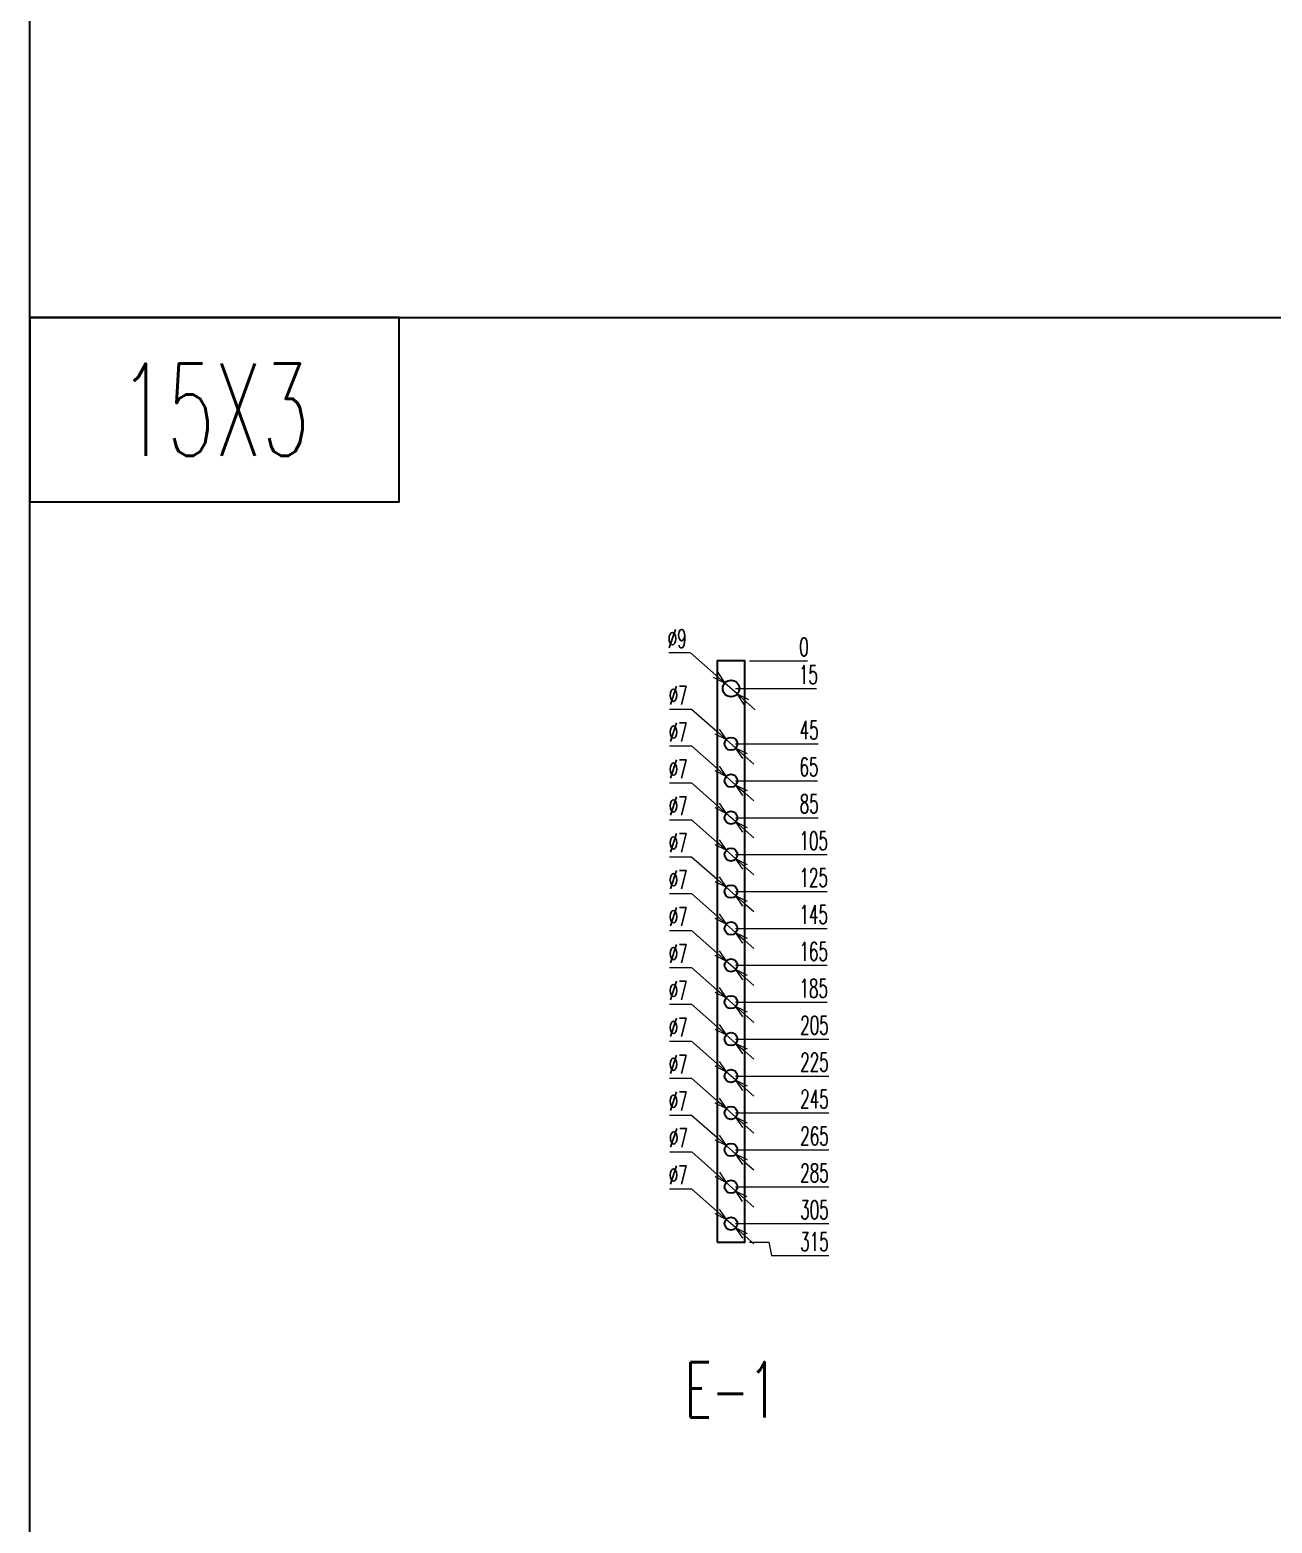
# Model space of a CAD drawing. Header units: millimetres. Extents: x 28713 to 59118, y -54378 to -19615.
# Drawn here: x 37464 to 38136, y -33584 to -32775 of the extents above; entities that cross this region are included whole.
import ezdxf
from ezdxf.enums import TextEntityAlignment as Align

# ---------------------------------------------------------------- set-up
doc = ezdxf.new("R2010")
doc.units = ezdxf.units.MM
doc.header["$LTSCALE"] = 3
doc.styles.add('Ann_w01', font='romans.shx', dxfattribs={"width": 0.6, "bigfont": 'chineset.shx'})
doc.dimstyles.new('Dim 01_SC05', dxfattribs={"dimscale": 5, "dimtxt": 2, "dimasz": 1.3, "dimexe": 0.5, "dimexo": 0.5, "dimgap": 0.5, "dimtad": 1, "dimtoh": 1, "dimdec": 1, "dimzin": 12, "dimdsep": 46, "dimtxsty": 'Ann_w01', "dimblk": 'OPEN30', "dimcen": 1.5, "dimclrd": 6, "dimclre": 6, "dimclrt": 3, "dimadec": 1, "dimazin": 3, "dimtm": 1e-09, "dimtfac": 1, "dimtdec": 1, "dimtmove": 0, "dimatfit": 3, "dimldrblk": 'OPEN30', "dimfxl": 1, "dimtolj": 1, "dimlwd": 20, "dimlwe": 20, "dimarcsym": 0})

# ---------------------------------------------------------------- blocks, each defined once
blk = doc.blocks.new('*D936')
at = {"color": 6, "lineweight": 20, "transparency": 16777216}
for p, q in [((37853.27, -33431.82), (37863.77, -33431.82)), ((37863.77, -33431.82), (37865.26, -33439.12)), ((37865.26, -33439.12), (37896.19, -33439.12))]:
    blk.add_line(p, q, dxfattribs=at)
at = {"layer": 'Defpoints', "color": 0, "transparency": 16777216}
for p in [(37843.27, -33116.82), (37850.77, -33431.82), (37878.26, -33439.12)]:
    blk.add_point(p, dxfattribs=at)
at = {"color": 3, "transparency": 16777216, "insert": (37888.47, -33431.62), "char_height": 10, "attachment_point": 5, "style": 'Ann_w01'}
blk.add_mtext('\\A1;315', dxfattribs=at)
blk = doc.blocks.new('_Open30')
at = {"color": 0, "linetype": 'ByBlock', "lineweight": -2}
for p, q in [((-1, 0.27), (0, 0)), ((0, 0), (-1, -0.27)), ((0, 0), (-1, 0))]:
    blk.add_line(p, q, dxfattribs=at)
blk = doc.blocks.new('*D937')
at = {"color": 6, "lineweight": 20, "transparency": 16777216}
blk.add_line((37845.77, -33421.82), (37896.19, -33421.82), dxfattribs=at)
at = {"layer": 'Defpoints', "color": 0, "transparency": 16777216}
for p in [(37843.27, -33116.82), (37843.27, -33421.82), (37878.26, -33421.82)]:
    blk.add_point(p, dxfattribs=at)
at = {"color": 3, "transparency": 16777216, "insert": (37888.47, -33414.32), "char_height": 10, "attachment_point": 5, "style": 'Ann_w01'}
blk.add_mtext('\\A1;305', dxfattribs=at)
blk = doc.blocks.new('*D938')
at = {"color": 6, "lineweight": 20, "transparency": 16777216}
blk.add_line((37845.77, -33381.82), (37896.19, -33381.82), dxfattribs=at)
at = {"layer": 'Defpoints', "color": 0, "transparency": 16777216}
for p in [(37843.27, -33116.82), (37843.27, -33381.82), (37878.26, -33381.82)]:
    blk.add_point(p, dxfattribs=at)
at = {"color": 3, "transparency": 16777216, "insert": (37888.47, -33374.32), "char_height": 10, "attachment_point": 5, "style": 'Ann_w01'}
blk.add_mtext('\\A1;265', dxfattribs=at)
blk = doc.blocks.new('*D939')
at = {"color": 6, "lineweight": 20, "transparency": 16777216}
blk.add_line((37845.77, -33361.82), (37896.19, -33361.82), dxfattribs=at)
at = {"layer": 'Defpoints', "color": 0, "transparency": 16777216}
for p in [(37843.27, -33116.82), (37843.27, -33361.82), (37878.26, -33361.82)]:
    blk.add_point(p, dxfattribs=at)
at = {"color": 3, "transparency": 16777216, "insert": (37888.47, -33354.32), "char_height": 10, "attachment_point": 5, "style": 'Ann_w01'}
blk.add_mtext('\\A1;245', dxfattribs=at)
blk = doc.blocks.new('*D940')
at = {"color": 6, "lineweight": 20, "transparency": 16777216}
blk.add_line((37845.77, -33341.82), (37896.19, -33341.82), dxfattribs=at)
at = {"layer": 'Defpoints', "color": 0, "transparency": 16777216}
for p in [(37843.27, -33116.82), (37843.27, -33341.82), (37878.26, -33341.82)]:
    blk.add_point(p, dxfattribs=at)
at = {"color": 3, "transparency": 16777216, "insert": (37888.47, -33334.32), "char_height": 10, "attachment_point": 5, "style": 'Ann_w01'}
blk.add_mtext('\\A1;225', dxfattribs=at)
blk = doc.blocks.new('*D941')
at = {"color": 6, "lineweight": 20, "transparency": 16777216}
blk.add_line((37845.77, -33321.82), (37896.19, -33321.82), dxfattribs=at)
at = {"layer": 'Defpoints', "color": 0, "transparency": 16777216}
for p in [(37843.27, -33116.82), (37843.27, -33321.82), (37878.26, -33321.82)]:
    blk.add_point(p, dxfattribs=at)
at = {"color": 3, "transparency": 16777216, "insert": (37888.47, -33314.32), "char_height": 10, "attachment_point": 5, "style": 'Ann_w01'}
blk.add_mtext('\\A1;205', dxfattribs=at)
blk = doc.blocks.new('*D942')
at = {"color": 6, "lineweight": 20, "transparency": 16777216}
blk.add_line((37845.77, -33301.82), (37895.33, -33301.82), dxfattribs=at)
at = {"layer": 'Defpoints', "color": 0, "transparency": 16777216}
for p in [(37843.27, -33116.82), (37843.27, -33301.82), (37878.26, -33301.82)]:
    blk.add_point(p, dxfattribs=at)
at = {"color": 3, "transparency": 16777216, "insert": (37888.04, -33294.32), "char_height": 10, "attachment_point": 5, "style": 'Ann_w01'}
blk.add_mtext('\\A1;185', dxfattribs=at)
blk = doc.blocks.new('*D943')
at = {"color": 6, "lineweight": 20, "transparency": 16777216}
blk.add_line((37845.77, -33281.82), (37895.33, -33281.82), dxfattribs=at)
at = {"layer": 'Defpoints', "color": 0, "transparency": 16777216}
for p in [(37843.27, -33116.82), (37843.27, -33281.82), (37878.26, -33281.82)]:
    blk.add_point(p, dxfattribs=at)
at = {"color": 3, "transparency": 16777216, "insert": (37888.04, -33274.32), "char_height": 10, "attachment_point": 5, "style": 'Ann_w01'}
blk.add_mtext('\\A1;165', dxfattribs=at)
blk = doc.blocks.new('*D944')
at = {"color": 6, "lineweight": 20, "transparency": 16777216}
blk.add_line((37845.77, -33261.82), (37895.33, -33261.82), dxfattribs=at)
at = {"layer": 'Defpoints', "color": 0, "transparency": 16777216}
for p in [(37843.27, -33116.82), (37843.27, -33261.82), (37878.26, -33261.82)]:
    blk.add_point(p, dxfattribs=at)
at = {"color": 3, "transparency": 16777216, "insert": (37888.04, -33254.32), "char_height": 10, "attachment_point": 5, "style": 'Ann_w01'}
blk.add_mtext('\\A1;145', dxfattribs=at)
blk = doc.blocks.new('*D945')
at = {"color": 6, "lineweight": 20, "transparency": 16777216}
blk.add_line((37845.77, -33241.82), (37895.33, -33241.82), dxfattribs=at)
at = {"layer": 'Defpoints', "color": 0, "transparency": 16777216}
for p in [(37843.27, -33116.82), (37843.27, -33241.82), (37878.26, -33241.82)]:
    blk.add_point(p, dxfattribs=at)
at = {"color": 3, "transparency": 16777216, "insert": (37888.04, -33234.32), "char_height": 10, "attachment_point": 5, "style": 'Ann_w01'}
blk.add_mtext('\\A1;125', dxfattribs=at)
blk = doc.blocks.new('*D946')
at = {"color": 6, "lineweight": 20, "transparency": 16777216}
blk.add_line((37845.77, -33221.82), (37895.33, -33221.82), dxfattribs=at)
at = {"layer": 'Defpoints', "color": 0, "transparency": 16777216}
for p in [(37843.27, -33116.82), (37843.27, -33221.82), (37878.26, -33221.82)]:
    blk.add_point(p, dxfattribs=at)
at = {"color": 3, "transparency": 16777216, "insert": (37888.04, -33214.32), "char_height": 10, "attachment_point": 5, "style": 'Ann_w01'}
blk.add_mtext('\\A1;105', dxfattribs=at)
blk = doc.blocks.new('*D947')
at = {"color": 6, "lineweight": 20, "transparency": 16777216}
blk.add_line((37845.77, -33201.82), (37890.47, -33201.82), dxfattribs=at)
at = {"layer": 'Defpoints', "color": 0, "transparency": 16777216}
for p in [(37843.27, -33116.82), (37843.27, -33201.82), (37878.26, -33201.82)]:
    blk.add_point(p, dxfattribs=at)
at = {"color": 3, "transparency": 16777216, "insert": (37885.62, -33194.32), "char_height": 10, "attachment_point": 5, "style": 'Ann_w01'}
blk.add_mtext('\\A1;85', dxfattribs=at)
blk = doc.blocks.new('*D948')
at = {"color": 6, "lineweight": 20, "transparency": 16777216}
blk.add_line((37845.77, -33181.82), (37890.19, -33181.82), dxfattribs=at)
at = {"layer": 'Defpoints', "color": 0, "transparency": 16777216}
for p in [(37843.27, -33116.82), (37843.27, -33181.82), (37878.26, -33181.82)]:
    blk.add_point(p, dxfattribs=at)
at = {"color": 3, "transparency": 16777216, "insert": (37885.47, -33174.32), "char_height": 10, "attachment_point": 5, "style": 'Ann_w01'}
blk.add_mtext('\\A1;65', dxfattribs=at)
blk = doc.blocks.new('*D949')
at = {"color": 6, "lineweight": 20, "transparency": 16777216}
blk.add_line((37845.77, -33161.82), (37890.47, -33161.82), dxfattribs=at)
at = {"layer": 'Defpoints', "color": 0, "transparency": 16777216}
for p in [(37843.27, -33116.82), (37843.27, -33161.82), (37878.26, -33161.82)]:
    blk.add_point(p, dxfattribs=at)
at = {"color": 3, "transparency": 16777216, "insert": (37885.62, -33154.32), "char_height": 10, "attachment_point": 5, "style": 'Ann_w01'}
blk.add_mtext('\\A1;45', dxfattribs=at)
blk = doc.blocks.new('*D950')
at = {"color": 6, "lineweight": 20, "transparency": 16777216}
blk.add_line((37845.77, -33131.82), (37889.62, -33131.82), dxfattribs=at)
at = {"layer": 'Defpoints', "color": 0, "transparency": 16777216}
for p in [(37843.27, -33116.82), (37843.27, -33131.82), (37878.26, -33131.82)]:
    blk.add_point(p, dxfattribs=at)
at = {"color": 3, "transparency": 16777216, "insert": (37885.19, -33124.32), "char_height": 10, "attachment_point": 5, "style": 'Ann_w01'}
blk.add_mtext('\\A1;15', dxfattribs=at)
blk = doc.blocks.new('*D951')
at = {"color": 6, "lineweight": 20, "transparency": 16777216}
blk.add_line((37853.27, -33116.82), (37884.76, -33116.82), dxfattribs=at)
at = {"layer": 'Defpoints', "color": 0, "transparency": 16777216}
for p in [(37843.27, -33116.82), (37850.77, -33116.82), (37878.26, -33116.82)]:
    blk.add_point(p, dxfattribs=at)
at = {"color": 3, "transparency": 16777216, "insert": (37882.76, -33109.32), "char_height": 10, "attachment_point": 5, "style": 'Ann_w01'}
blk.add_mtext('\\A1;0', dxfattribs=at)
blk = doc.blocks.new('*D952')
at = {"color": 6, "lineweight": 20, "transparency": 16777216}
for p, q in [((37809.5, -33112.31), (37821.14, -33112.31)), ((37821.14, -33112.31), (37835.02, -33124.55)), ((37846.64, -33134.8), (37839.89, -33128.85)), ((37851.52, -33139.1), (37856.39, -33143.4))]:
    blk.add_line(p, q, dxfattribs=at)
at = {"layer": 'Defpoints', "color": 0, "transparency": 16777216}
for p in [(37839.89, -33128.85), (37846.64, -33134.8)]:
    blk.add_point(p, dxfattribs=at)
at = {"color": 6, "lineweight": 20, "transparency": 16777216, "xscale": 6.5, "yscale": 6.5, "zscale": 6.5}
for p, rotation in [((37839.89, -33128.85), 318.5898840088699), ((37846.64, -33134.8), 138.5898840088699)]:
    blk.add_blockref('_Open30', p, dxfattribs=dict(at, rotation=rotation))
at = {"color": 3, "transparency": 16777216, "insert": (37814.07, -33104.81), "char_height": 10, "attachment_point": 5, "style": 'Ann_w01'}
blk.add_mtext('\\A1;∅9', dxfattribs=at)
blk = doc.blocks.new('*D953')
at = {"color": 6, "lineweight": 20, "transparency": 16777216}
for p, q in [((37809.96, -33142.97), (37821.89, -33142.97)), ((37821.89, -33142.97), (37835.77, -33155.21)), ((37845.89, -33164.14), (37840.64, -33159.51)), ((37850.77, -33168.44), (37855.64, -33172.74))]:
    blk.add_line(p, q, dxfattribs=at)
at = {"layer": 'Defpoints', "color": 0, "transparency": 16777216}
for p in [(37840.64, -33159.51), (37845.89, -33164.14)]:
    blk.add_point(p, dxfattribs=at)
at = {"color": 6, "lineweight": 20, "transparency": 16777216, "xscale": 6.5, "yscale": 6.5, "zscale": 6.5}
for p, rotation in [((37840.64, -33159.51), 318.5898840090193), ((37845.89, -33164.14), 138.5898840090193)]:
    blk.add_blockref('_Open30', p, dxfattribs=dict(at, rotation=rotation))
at = {"color": 3, "transparency": 16777216, "insert": (37814.68, -33135.47), "char_height": 10, "attachment_point": 5, "style": 'Ann_w01'}
blk.add_mtext('\\A1;∅7', dxfattribs=at)
blk = doc.blocks.new('*D954')
at = {"color": 6, "lineweight": 20, "transparency": 16777216}
for p, q in [((37809.96, -33162.97), (37821.89, -33162.97)), ((37821.89, -33162.97), (37835.77, -33175.21)), ((37845.89, -33184.14), (37840.64, -33179.51)), ((37850.77, -33188.44), (37855.64, -33192.74))]:
    blk.add_line(p, q, dxfattribs=at)
at = {"layer": 'Defpoints', "color": 0, "transparency": 16777216}
for p in [(37840.64, -33179.51), (37845.89, -33184.14)]:
    blk.add_point(p, dxfattribs=at)
at = {"color": 6, "lineweight": 20, "transparency": 16777216, "xscale": 6.5, "yscale": 6.5, "zscale": 6.5}
for p, rotation in [((37840.64, -33179.51), 318.5898840088118), ((37845.89, -33184.14), 138.5898840088118)]:
    blk.add_blockref('_Open30', p, dxfattribs=dict(at, rotation=rotation))
at = {"color": 3, "transparency": 16777216, "insert": (37814.68, -33155.47), "char_height": 10, "attachment_point": 5, "style": 'Ann_w01'}
blk.add_mtext('\\A1;∅7', dxfattribs=at)
blk = doc.blocks.new('*D955')
at = {"color": 6, "lineweight": 20, "transparency": 16777216}
for p, q in [((37809.96, -33182.97), (37821.89, -33182.97)), ((37821.89, -33182.97), (37835.77, -33195.21)), ((37845.89, -33204.14), (37840.64, -33199.51)), ((37850.77, -33208.44), (37855.64, -33212.74))]:
    blk.add_line(p, q, dxfattribs=at)
at = {"layer": 'Defpoints', "color": 0, "transparency": 16777216}
for p in [(37840.64, -33199.51), (37845.89, -33204.14)]:
    blk.add_point(p, dxfattribs=at)
at = {"color": 6, "lineweight": 20, "transparency": 16777216, "xscale": 6.5, "yscale": 6.5, "zscale": 6.5}
for p, rotation in [((37840.64, -33199.51), 318.5898840087566), ((37845.89, -33204.14), 138.5898840087566)]:
    blk.add_blockref('_Open30', p, dxfattribs=dict(at, rotation=rotation))
at = {"color": 3, "transparency": 16777216, "insert": (37814.68, -33175.47), "char_height": 10, "attachment_point": 5, "style": 'Ann_w01'}
blk.add_mtext('\\A1;∅7', dxfattribs=at)
blk = doc.blocks.new('*D956')
at = {"color": 6, "lineweight": 20, "transparency": 16777216}
for p, q in [((37809.96, -33202.97), (37821.89, -33202.97)), ((37821.89, -33202.97), (37835.77, -33215.21)), ((37845.89, -33224.14), (37840.64, -33219.51)), ((37850.77, -33228.44), (37855.64, -33232.74))]:
    blk.add_line(p, q, dxfattribs=at)
at = {"layer": 'Defpoints', "color": 0, "transparency": 16777216}
for p in [(37840.64, -33219.51), (37845.89, -33224.14)]:
    blk.add_point(p, dxfattribs=at)
at = {"color": 6, "lineweight": 20, "transparency": 16777216, "xscale": 6.5, "yscale": 6.5, "zscale": 6.5}
for p, rotation in [((37840.64, -33219.51), 318.589884008733), ((37845.89, -33224.14), 138.589884008733)]:
    blk.add_blockref('_Open30', p, dxfattribs=dict(at, rotation=rotation))
at = {"color": 3, "transparency": 16777216, "insert": (37814.68, -33195.47), "char_height": 10, "attachment_point": 5, "style": 'Ann_w01'}
blk.add_mtext('\\A1;∅7', dxfattribs=at)
blk = doc.blocks.new('*D957')
at = {"color": 6, "lineweight": 20, "transparency": 16777216}
for p, q in [((37809.96, -33222.97), (37821.89, -33222.97)), ((37821.89, -33222.97), (37835.77, -33235.21)), ((37845.89, -33244.14), (37840.64, -33239.51)), ((37850.77, -33248.44), (37855.64, -33252.74))]:
    blk.add_line(p, q, dxfattribs=at)
at = {"layer": 'Defpoints', "color": 0, "transparency": 16777216}
for p in [(37840.64, -33239.51), (37845.89, -33244.14)]:
    blk.add_point(p, dxfattribs=at)
at = {"color": 6, "lineweight": 20, "transparency": 16777216, "xscale": 6.5, "yscale": 6.5, "zscale": 6.5}
for p, rotation in [((37840.64, -33239.51), 318.5898840087724), ((37845.89, -33244.14), 138.5898840087724)]:
    blk.add_blockref('_Open30', p, dxfattribs=dict(at, rotation=rotation))
at = {"color": 3, "transparency": 16777216, "insert": (37814.68, -33215.47), "char_height": 10, "attachment_point": 5, "style": 'Ann_w01'}
blk.add_mtext('\\A1;∅7', dxfattribs=at)
blk = doc.blocks.new('*D958')
at = {"color": 6, "lineweight": 20, "transparency": 16777216}
for p, q in [((37809.96, -33242.97), (37821.89, -33242.97)), ((37821.89, -33242.97), (37835.77, -33255.21)), ((37845.89, -33264.14), (37840.64, -33259.51)), ((37850.77, -33268.44), (37855.64, -33272.74))]:
    blk.add_line(p, q, dxfattribs=at)
at = {"layer": 'Defpoints', "color": 0, "transparency": 16777216}
for p in [(37840.64, -33259.51), (37845.89, -33264.14)]:
    blk.add_point(p, dxfattribs=at)
at = {"color": 6, "lineweight": 20, "transparency": 16777216, "xscale": 6.5, "yscale": 6.5, "zscale": 6.5}
for p, rotation in [((37840.64, -33259.51), 318.589884008817), ((37845.89, -33264.14), 138.5898840088171)]:
    blk.add_blockref('_Open30', p, dxfattribs=dict(at, rotation=rotation))
at = {"color": 3, "transparency": 16777216, "insert": (37814.68, -33235.47), "char_height": 10, "attachment_point": 5, "style": 'Ann_w01'}
blk.add_mtext('\\A1;∅7', dxfattribs=at)
blk = doc.blocks.new('*D959')
at = {"color": 6, "lineweight": 20, "transparency": 16777216}
for p, q in [((37809.96, -33262.97), (37821.89, -33262.97)), ((37821.89, -33262.97), (37835.77, -33275.21)), ((37845.89, -33284.14), (37840.64, -33279.51)), ((37850.77, -33288.44), (37855.64, -33292.74))]:
    blk.add_line(p, q, dxfattribs=at)
at = {"layer": 'Defpoints', "color": 0, "transparency": 16777216}
for p in [(37840.64, -33279.51), (37845.89, -33284.14)]:
    blk.add_point(p, dxfattribs=at)
at = {"color": 6, "lineweight": 20, "transparency": 16777216, "xscale": 6.5, "yscale": 6.5, "zscale": 6.5}
for p, rotation in [((37840.64, -33279.51), 318.5898840091033), ((37845.89, -33284.14), 138.5898840091033)]:
    blk.add_blockref('_Open30', p, dxfattribs=dict(at, rotation=rotation))
at = {"color": 3, "transparency": 16777216, "insert": (37814.68, -33255.47), "char_height": 10, "attachment_point": 5, "style": 'Ann_w01'}
blk.add_mtext('\\A1;∅7', dxfattribs=at)
blk = doc.blocks.new('*D960')
at = {"color": 6, "lineweight": 20, "transparency": 16777216}
for p, q in [((37809.96, -33282.97), (37821.89, -33282.97)), ((37821.89, -33282.97), (37835.77, -33295.21)), ((37845.89, -33304.14), (37840.64, -33299.51)), ((37850.77, -33308.44), (37855.64, -33312.74))]:
    blk.add_line(p, q, dxfattribs=at)
at = {"layer": 'Defpoints', "color": 0, "transparency": 16777216}
for p in [(37840.64, -33299.51), (37845.89, -33304.14)]:
    blk.add_point(p, dxfattribs=at)
at = {"color": 6, "lineweight": 20, "transparency": 16777216, "xscale": 6.5, "yscale": 6.5, "zscale": 6.5}
for p, rotation in [((37840.64, -33299.51), 318.5898840090298), ((37845.89, -33304.14), 138.5898840090298)]:
    blk.add_blockref('_Open30', p, dxfattribs=dict(at, rotation=rotation))
at = {"color": 3, "transparency": 16777216, "insert": (37814.68, -33275.47), "char_height": 10, "attachment_point": 5, "style": 'Ann_w01'}
blk.add_mtext('\\A1;∅7', dxfattribs=at)
blk = doc.blocks.new('*D961')
at = {"color": 6, "lineweight": 20, "transparency": 16777216}
for p, q in [((37809.96, -33302.97), (37821.89, -33302.97)), ((37821.89, -33302.97), (37835.77, -33315.21)), ((37845.89, -33324.14), (37840.64, -33319.51)), ((37850.77, -33328.44), (37855.64, -33332.74))]:
    blk.add_line(p, q, dxfattribs=at)
at = {"layer": 'Defpoints', "color": 0, "transparency": 16777216}
for p in [(37840.64, -33319.51), (37845.89, -33324.14)]:
    blk.add_point(p, dxfattribs=at)
at = {"color": 6, "lineweight": 20, "transparency": 16777216, "xscale": 6.5, "yscale": 6.5, "zscale": 6.5}
for p, rotation in [((37840.64, -33319.51), 318.589884008817), ((37845.89, -33324.14), 138.5898840088171)]:
    blk.add_blockref('_Open30', p, dxfattribs=dict(at, rotation=rotation))
at = {"color": 3, "transparency": 16777216, "insert": (37814.68, -33295.47), "char_height": 10, "attachment_point": 5, "style": 'Ann_w01'}
blk.add_mtext('\\A1;∅7', dxfattribs=at)
blk = doc.blocks.new('*D962')
at = {"color": 6, "lineweight": 20, "transparency": 16777216}
for p, q in [((37809.96, -33322.97), (37821.89, -33322.97)), ((37821.89, -33322.97), (37835.77, -33335.21)), ((37845.89, -33344.14), (37840.64, -33339.51)), ((37850.77, -33348.44), (37855.64, -33352.74))]:
    blk.add_line(p, q, dxfattribs=at)
at = {"layer": 'Defpoints', "color": 0, "transparency": 16777216}
for p in [(37840.64, -33339.51), (37845.89, -33344.14)]:
    blk.add_point(p, dxfattribs=at)
at = {"color": 6, "lineweight": 20, "transparency": 16777216, "xscale": 6.5, "yscale": 6.5, "zscale": 6.5}
for p, rotation in [((37840.64, -33339.51), 318.5898840088617), ((37845.89, -33344.14), 138.5898840088617)]:
    blk.add_blockref('_Open30', p, dxfattribs=dict(at, rotation=rotation))
at = {"color": 3, "transparency": 16777216, "insert": (37814.68, -33315.47), "char_height": 10, "attachment_point": 5, "style": 'Ann_w01'}
blk.add_mtext('\\A1;∅7', dxfattribs=at)
blk = doc.blocks.new('*D963')
at = {"color": 6, "lineweight": 20, "transparency": 16777216}
for p, q in [((37809.96, -33342.97), (37821.89, -33342.97)), ((37821.89, -33342.97), (37835.77, -33355.21)), ((37845.89, -33364.14), (37840.64, -33359.51)), ((37850.77, -33368.44), (37855.64, -33372.74))]:
    blk.add_line(p, q, dxfattribs=at)
at = {"layer": 'Defpoints', "color": 0, "transparency": 16777216}
for p in [(37840.64, -33359.51), (37845.89, -33364.14)]:
    blk.add_point(p, dxfattribs=at)
at = {"color": 6, "lineweight": 20, "transparency": 16777216, "xscale": 6.5, "yscale": 6.5, "zscale": 6.5}
for p, rotation in [((37840.64, -33359.51), 318.5898840089799), ((37845.89, -33364.14), 138.5898840089799)]:
    blk.add_blockref('_Open30', p, dxfattribs=dict(at, rotation=rotation))
at = {"color": 3, "transparency": 16777216, "insert": (37814.68, -33335.47), "char_height": 10, "attachment_point": 5, "style": 'Ann_w01'}
blk.add_mtext('\\A1;∅7', dxfattribs=at)
blk = doc.blocks.new('*D964')
at = {"color": 6, "lineweight": 20, "transparency": 16777216}
for p, q in [((37809.96, -33362.97), (37821.89, -33362.97)), ((37821.89, -33362.97), (37835.77, -33375.21)), ((37845.89, -33384.14), (37840.64, -33379.51)), ((37850.77, -33388.44), (37855.64, -33392.74))]:
    blk.add_line(p, q, dxfattribs=at)
at = {"layer": 'Defpoints', "color": 0, "transparency": 16777216}
for p in [(37840.64, -33379.51), (37845.89, -33384.14)]:
    blk.add_point(p, dxfattribs=at)
at = {"color": 6, "lineweight": 20, "transparency": 16777216, "xscale": 6.5, "yscale": 6.5, "zscale": 6.5}
for p, rotation in [((37840.64, -33379.51), 318.5898840088617), ((37845.89, -33384.14), 138.5898840088617)]:
    blk.add_blockref('_Open30', p, dxfattribs=dict(at, rotation=rotation))
at = {"color": 3, "transparency": 16777216, "insert": (37814.68, -33355.47), "char_height": 10, "attachment_point": 5, "style": 'Ann_w01'}
blk.add_mtext('\\A1;∅7', dxfattribs=at)
blk = doc.blocks.new('*D965')
at = {"color": 6, "lineweight": 20, "transparency": 16777216}
for p, q in [((37809.96, -33402.97), (37821.89, -33402.97)), ((37821.89, -33402.97), (37835.77, -33415.21)), ((37845.89, -33424.14), (37840.64, -33419.51)), ((37850.77, -33428.44), (37855.64, -33432.74))]:
    blk.add_line(p, q, dxfattribs=at)
at = {"layer": 'Defpoints', "color": 0, "transparency": 16777216}
for p in [(37840.64, -33419.51), (37845.89, -33424.14)]:
    blk.add_point(p, dxfattribs=at)
at = {"color": 6, "lineweight": 20, "transparency": 16777216, "xscale": 6.5, "yscale": 6.5, "zscale": 6.5}
for p, rotation in [((37840.64, -33419.51), 318.5898840088617), ((37845.89, -33424.14), 138.5898840088617)]:
    blk.add_blockref('_Open30', p, dxfattribs=dict(at, rotation=rotation))
at = {"color": 3, "transparency": 16777216, "insert": (37814.68, -33395.47), "char_height": 10, "attachment_point": 5, "style": 'Ann_w01'}
blk.add_mtext('\\A1;∅7', dxfattribs=at)
blk = doc.blocks.new('*D998')
at = {"color": 6, "lineweight": 20, "transparency": 16777216}
for p, q in [((37810.08, -33382.84), (37822.01, -33382.84)), ((37822.01, -33382.84), (37835.81, -33395.16)), ((37845.88, -33404.15), (37840.66, -33399.49)), ((37850.73, -33408.48), (37855.58, -33412.81))]:
    blk.add_line(p, q, dxfattribs=at)
at = {"layer": 'Defpoints', "color": 0, "transparency": 16777216}
for p in [(37840.66, -33399.49), (37845.88, -33404.15)]:
    blk.add_point(p, dxfattribs=at)
at = {"color": 6, "lineweight": 20, "transparency": 16777216, "xscale": 6.5, "yscale": 6.5, "zscale": 6.5}
for p, rotation in [((37840.66, -33399.49), 318.2439470056779), ((37845.88, -33404.15), 138.2439470056779)]:
    blk.add_blockref('_Open30', p, dxfattribs=dict(at, rotation=rotation))
at = {"color": 3, "transparency": 16777216, "insert": (37814.79, -33375.34), "char_height": 10, "attachment_point": 5, "style": 'Ann_w01'}
blk.add_mtext('\\A1;∅7', dxfattribs=at)
blk = doc.blocks.new('*D1000')
at = {"color": 6, "lineweight": 20, "transparency": 16777216}
blk.add_line((37845.77, -33401.82), (37896.19, -33401.82), dxfattribs=at)
at = {"layer": 'Defpoints', "color": 0, "transparency": 16777216}
for p in [(37843.27, -33116.82), (37843.27, -33401.82), (37878.26, -33401.82)]:
    blk.add_point(p, dxfattribs=at)
at = {"color": 3, "transparency": 16777216, "insert": (37888.47, -33394.32), "char_height": 10, "attachment_point": 5, "style": 'Ann_w01'}
blk.add_mtext('\\A1;285', dxfattribs=at)
blk = doc.blocks.new('*D1001')
at = {"color": 6, "lineweight": 20, "transparency": 16777216}
blk.add_line((37853.27, -33116.82), (37884.76, -33116.82), dxfattribs=at)
at = {"layer": 'Defpoints', "color": 0, "transparency": 16777216}
for p in [(37843.27, -33116.82), (37850.77, -33116.82), (37878.26, -33116.82)]:
    blk.add_point(p, dxfattribs=at)
at = {"color": 3, "transparency": 16777216, "insert": (37882.76, -33109.32), "char_height": 10, "attachment_point": 5, "style": 'Ann_w01'}
blk.add_mtext('\\A1;0', dxfattribs=at)

msp = doc.modelspace()

# ---------------------------------------------------------------- linework, layer by layer
msp.add_line((37463.55, -32930.75), (39906.31, -32930.75))
for points in [[(37463.55, -30227.61), (39906.31, -30227.61), (39906.31, -33641.41), (37463.55, -33641.41)], [(37463.55, -33030.75), (37663.55, -33030.75), (37663.55, -32930.75), (37463.55, -32930.75)], [(37835.77, -33431.82), (37850.77, -33431.82), (37850.77, -33116.82), (37835.77, -33116.82)]]:
    msp.add_lwpolyline(points, close=True)
for centre, radius in [((37843.27, -33131.82), 4.5), ((37843.27, -33161.82), 3.5), ((37843.27, -33181.82), 3.5), ((37843.27, -33201.82), 3.5), ((37843.27, -33221.82), 3.5), ((37843.27, -33241.82), 3.5), ((37843.27, -33261.82), 3.5), ((37843.27, -33281.82), 3.5), ((37843.27, -33301.82), 3.5), ((37843.27, -33321.82), 3.5), ((37843.27, -33341.82), 3.5), ((37843.27, -33361.82), 3.5), ((37843.27, -33381.82), 3.5), ((37843.27, -33401.82), 3.5), ((37843.27, -33421.82), 3.5)]:
    msp.add_circle(centre, radius)

# ---------------------------------------------------------------- texts
at = {"color": 1, "style": 'Ann_w01', "width": 0.6}
msp.add_text('15X3', height=50, dxfattribs=at).set_placement((37563.55, -32980.75), align=Align.MIDDLE_CENTER)
at = {"style": 'Ann_w01', "width": 0.6}
msp.add_text('E-1', height=30, dxfattribs=at).set_placement((37843.27, -33511.82), align=Align.MIDDLE_CENTER)

# ---------------------------------------------------------------- dimensions: what is measured, and where the dimension line sits
for p1, p2, picture, middle in [((37846.64, -33134.8), (37839.89, -33128.85), '*D952', (37814.07, -33112.31)), ((37845.89, -33164.14), (37840.64, -33159.51), '*D953', (37814.68, -33142.97)), ((37845.89, -33184.14), (37840.64, -33179.51), '*D954', (37814.68, -33162.97)), ((37845.89, -33204.14), (37840.64, -33199.51), '*D955', (37814.68, -33182.97)), ((37845.89, -33224.14), (37840.64, -33219.51), '*D956', (37814.68, -33202.97)), ((37845.89, -33244.14), (37840.64, -33239.51), '*D957', (37814.68, -33222.97)), ((37845.89, -33264.14), (37840.64, -33259.51), '*D958', (37814.68, -33242.97)), ((37845.89, -33284.14), (37840.64, -33279.51), '*D959', (37814.68, -33262.97)), ((37845.89, -33304.14), (37840.64, -33299.51), '*D960', (37814.68, -33282.97)), ((37845.89, -33324.14), (37840.64, -33319.51), '*D961', (37814.68, -33302.97)), ((37845.89, -33344.14), (37840.64, -33339.51), '*D962', (37814.68, -33322.97)), ((37845.89, -33364.14), (37840.64, -33359.51), '*D963', (37814.68, -33342.97)), ((37845.89, -33384.14), (37840.64, -33379.51), '*D964', (37814.68, -33362.97)), ((37845.88, -33404.15), (37840.66, -33399.49), '*D998', (37814.79, -33382.84)), ((37845.89, -33424.14), (37840.64, -33419.51), '*D965', (37814.68, -33402.97))]:
    dim = msp.add_diameter_dim_2p(p1=p1, p2=p2, dimstyle='Dim 01_SC05')
    dim.commit()
    dim.dimension.update_dxf_attribs({"geometry": picture, "text_midpoint": middle, "dimtype": 163})
for feature_location, offset, origin, picture, middle in [((37850.76648098, -33116.821616), (27.49214391, 0), (37843.26648098, -33116.821616), '*D951', (37882.75862489, -33109.321616)), ((37850.76648098, -33116.821616), (27.49214391, 0), (37843.26648098, -33116.821616), '*D1001', (37882.75862489, -33109.321616)), ((37850.77, -33431.82), (27.49, -7.3), (37843.27, -33116.82), '*D936', (37888.47, -33431.62)), ((37843.27, -33421.82), (34.99, 0), (37843.27, -33116.82), '*D937', (37888.47, -33414.32)), ((37843.27, -33381.82), (34.99, 0), (37843.27, -33116.82), '*D938', (37888.47, -33374.32)), ((37843.27, -33361.82), (34.99, 0), (37843.27, -33116.82), '*D939', (37888.47, -33354.32)), ((37843.27, -33341.82), (34.99, 0), (37843.27, -33116.82), '*D940', (37888.47, -33334.32)), ((37843.27, -33321.82), (34.99, 0), (37843.27, -33116.82), '*D941', (37888.47, -33314.32)), ((37843.27, -33301.82), (34.99, 0), (37843.27, -33116.82), '*D942', (37888.04, -33294.32)), ((37843.27, -33281.82), (34.99, 0), (37843.27, -33116.82), '*D943', (37888.04, -33274.32)), ((37843.27, -33261.82), (34.99, 0), (37843.27, -33116.82), '*D944', (37888.04, -33254.32)), ((37843.27, -33241.82), (34.99, 0), (37843.27, -33116.82), '*D945', (37888.04, -33234.32)), ((37843.27, -33221.82), (34.99, 0), (37843.27, -33116.82), '*D946', (37888.04, -33214.32)), ((37843.27, -33201.82), (34.99, 0), (37843.27, -33116.82), '*D947', (37885.62, -33194.32)), ((37843.27, -33181.82), (34.99, 0), (37843.27, -33116.82), '*D948', (37885.47, -33174.32)), ((37843.27, -33161.82), (34.99, 0), (37843.27, -33116.82), '*D949', (37885.62, -33154.32)), ((37843.27, -33131.82), (34.99, 0), (37843.27, -33116.82), '*D950', (37885.19, -33124.32)), ((37843.27, -33401.82), (34.99, 0), (37843.27, -33116.82), '*D1000', (37888.47, -33394.32))]:
    dim = msp.add_ordinate_dim(feature_location=feature_location, offset=offset, dtype=0, origin=origin, dimstyle='Dim 01_SC05')
    dim.commit()
    dim.dimension.update_dxf_attribs({"geometry": picture, "text_midpoint": middle})

doc.saveas('drawing.dxf')
